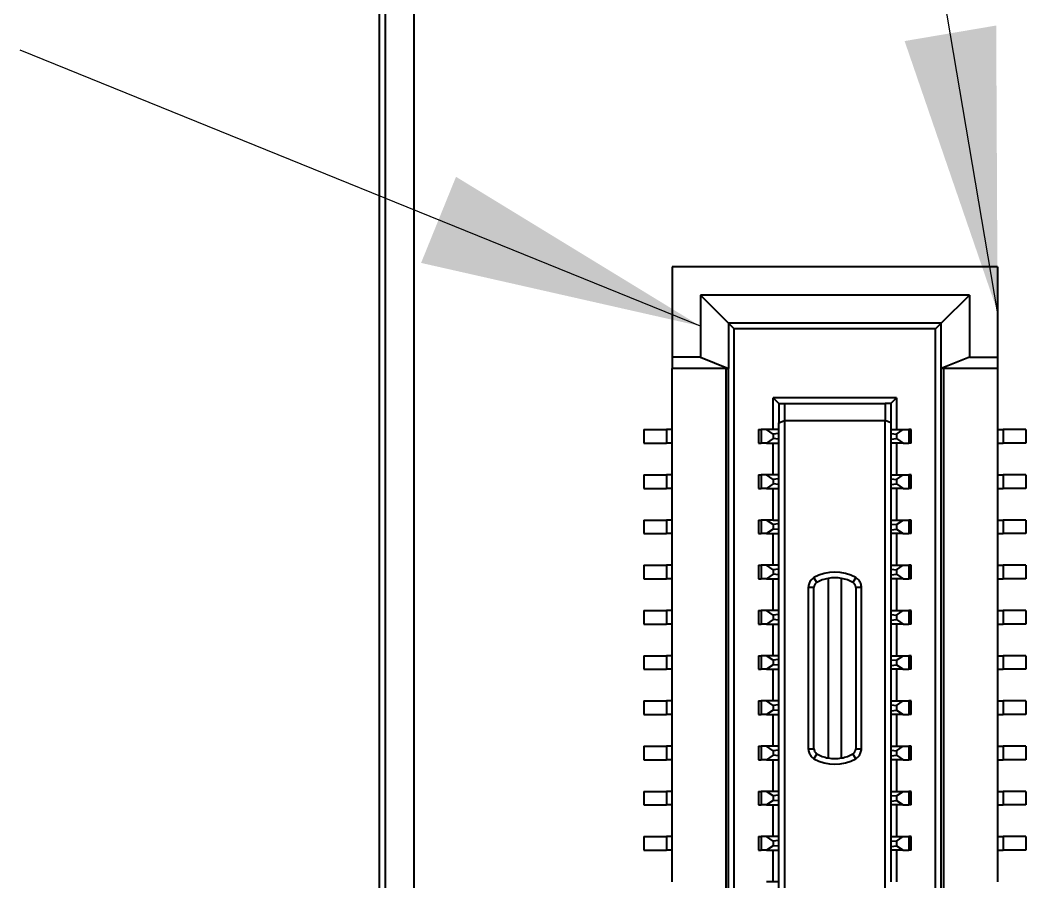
# Model space of a CAD drawing. Header units: millimetres. Extents: x 15 to 292, y 5 to 205.
# Drawn here: x 194.41 to 203.31, y 173.05 to 180.67 of the extents above; entities that cross this region are included whole.
import ezdxf

# ---------------------------------------------------------------- set-up
doc = ezdxf.new("R2010")
doc.units = ezdxf.units.MM
doc.layers.add('Annotations', color=7, linetype='Continuous')
doc.layers.add('Geometries', color=7, linetype='Continuous')
doc.dimstyles.new('ISO-25', dxfattribs={"dimtxt": 2.5, "dimasz": 2.5, "dimexe": 1.25, "dimexo": 0.625, "dimtad": 1, "dimtxsty": 'Standard', "dimcen": 2.5, "dimadec": 0, "dimazin": 0, "dimtfac": 1, "dimtmove": 0, "dimatfit": 3, "dimfxl": 1, "dimarcsym": 0})

msp = doc.modelspace()

# ---------------------------------------------------------------- linework, layer by layer
at = {"layer": 'Geometries', "linetype": 'Continuous', "lineweight": 40}
for p, q in [((197.5827, 190.6052), (197.5827, 152.6052)), ((197.6401, 157.6052), (197.6401, 190.6052)), ((197.8901, 190.3552), (197.8901, 157.8552)), ((200.1751, 178.4902), (200.1751, 177.6902)), ((203.0551, 178.4902), (200.1751, 178.4902)), ((203.0551, 178.4902), (203.0551, 177.6902)), ((200.4251, 178.2402), (200.4251, 177.6902)), ((202.8051, 178.2402), (200.4251, 178.2402)), ((200.4251, 178.2402), (200.6751, 177.9902)), ((202.8051, 178.2402), (202.5551, 177.9902)), ((202.8051, 178.2402), (202.8051, 177.6902)), ((200.6751, 177.9902), (200.7251, 177.9402)), ((202.5551, 177.9902), (200.6751, 177.9902)), ((200.6751, 177.9902), (200.6751, 177.5902)), ((202.5051, 177.9402), (202.5551, 177.9902)), ((202.5551, 177.5902), (202.5551, 177.9902)), ((200.7251, 166.4402), (200.7251, 177.9402)), ((202.5051, 177.9402), (200.7251, 177.9402)), ((202.5051, 166.4402), (202.5051, 177.9402)), ((200.1751, 177.6902), (200.1751, 177.5902)), ((200.4251, 177.6902), (200.1751, 177.6902)), ((200.4251, 177.6902), (200.6751, 177.5902)), ((202.8051, 177.6902), (202.5551, 177.5902)), ((202.8051, 177.6902), (203.0551, 177.6902)), ((203.0551, 177.6902), (203.0551, 177.5902)), ((200.1751, 177.0502), (200.1751, 177.5902)), ((200.6501, 177.5902), (200.1751, 177.5902)), ((200.6501, 177.5902), (200.6501, 166.7902)), ((200.6501, 177.5902), (200.6751, 177.5902)), ((200.6751, 166.7902), (200.6751, 177.5902)), ((202.5551, 166.7902), (202.5551, 177.5902)), ((202.5801, 177.5902), (202.5551, 177.5902)), ((202.5801, 166.7902), (202.5801, 177.5902)), ((203.0551, 177.5902), (202.5801, 177.5902)), ((203.0551, 177.5902), (203.0551, 177.0502)), ((202.1601, 177.3302), (201.0701, 177.3302)), ((201.0701, 177.0502), (201.0701, 177.3302)), ((201.1201, 177.2802), (201.0701, 177.3302)), ((201.1201, 177.2802), (201.1201, 177.1095)), ((201.1201, 177.2802), (201.1701, 177.2802)), ((201.1701, 177.2802), (201.1701, 177.1302)), ((201.1701, 177.2802), (202.0601, 177.2802)), ((202.0601, 177.2802), (202.0601, 177.1302)), ((202.1101, 177.2802), (202.0601, 177.2802)), ((202.1101, 177.2802), (202.1601, 177.3302)), ((202.1101, 177.2802), (202.1101, 177.1095)), ((202.1601, 177.3302), (202.1601, 177.0502)), ((201.1201, 177.1095), (201.1701, 177.1302)), ((201.1201, 177.0502), (201.1201, 177.1095)), ((201.1701, 177.1302), (201.1701, 167.2502)), ((201.1701, 177.1302), (202.0601, 177.1302)), ((202.0601, 167.2502), (202.0601, 177.1302)), ((202.1101, 177.1095), (202.0601, 177.1302)), ((202.1101, 177.1095), (202.1101, 177.0502)), ((199.9251, 177.0502), (199.9251, 176.9302)), ((199.9251, 177.0502), (200.1251, 177.0502)), ((200.1751, 177.0502), (200.1251, 177.0502)), ((200.1251, 177.0502), (200.1251, 176.9302)), ((200.1751, 176.9302), (200.1751, 177.0502)), ((200.9401, 177.0502), (200.962, 177.0502)), ((200.9401, 177.0502), (200.9401, 176.9302)), ((200.962, 177.0502), (200.962, 176.9302)), ((201.0114, 177.0502), (200.962, 177.0502)), ((201.0701, 177.0502), (201.0114, 177.0502)), ((201.0701, 177.0102), (201.0114, 177.0502)), ((201.1201, 177.0502), (201.0701, 177.0502)), ((201.1176, 177.0161), (201.0701, 177.0102)), ((201.0701, 177.0102), (201.0701, 176.9702)), ((201.1201, 176.9302), (201.1201, 177.0502)), ((202.1101, 177.0502), (202.1601, 177.0502)), ((202.1101, 177.0502), (202.1101, 176.9304)), ((202.1126, 177.0146), (202.1601, 177.0102)), ((202.1601, 177.0102), (202.2189, 177.0502)), ((202.1601, 177.0502), (202.2189, 177.0502)), ((202.1601, 177.0102), (202.1601, 176.9702)), ((202.2189, 177.0502), (202.2683, 177.0502)), ((202.2683, 177.0502), (202.2683, 176.9302)), ((202.2901, 177.0502), (202.2683, 177.0502)), ((202.2901, 176.9302), (202.2901, 177.0502)), ((203.0551, 177.0502), (203.1051, 177.0502)), ((203.0551, 177.0502), (203.0551, 176.9302)), ((203.1051, 177.0502), (203.1051, 176.9302)), ((203.3051, 177.0502), (203.1051, 177.0502)), ((203.3051, 177.0502), (203.3051, 176.9302)), ((199.9251, 176.9302), (200.1251, 176.9302)), ((200.1751, 176.9302), (200.1251, 176.9302)), ((200.1751, 176.6502), (200.1751, 176.9302)), ((200.9401, 176.9302), (200.962, 176.9302)), ((201.0114, 176.9302), (200.962, 176.9302)), ((201.0701, 176.9702), (201.0114, 176.9302)), ((201.0114, 176.9302), (201.0701, 176.9302)), ((201.1176, 176.9657), (201.0701, 176.9702)), ((201.0701, 176.6502), (201.0701, 176.9302)), ((201.0701, 176.9302), (201.1201, 176.9302)), ((201.1201, 176.6502), (201.1201, 176.9302)), ((202.1101, 176.9304), (202.1101, 176.9302)), ((202.1601, 176.9302), (202.1101, 176.9302)), ((202.1101, 176.9302), (202.1101, 176.6502)), ((202.1126, 176.9643), (202.1601, 176.9702)), ((202.1601, 176.9702), (202.2189, 176.9302)), ((202.1601, 176.9302), (202.1601, 176.6502)), ((202.2189, 176.9302), (202.1601, 176.9302)), ((202.2189, 176.9302), (202.2683, 176.9302)), ((202.2901, 176.9302), (202.2683, 176.9302)), ((203.0551, 176.9302), (203.0551, 176.6502)), ((203.0551, 176.9302), (203.1051, 176.9302)), ((203.3051, 176.9302), (203.1051, 176.9302)), ((199.9251, 176.6502), (200.1251, 176.6502)), ((199.9251, 176.6502), (199.9251, 176.5302)), ((200.1751, 176.6502), (200.1251, 176.6502)), ((200.1251, 176.6502), (200.1251, 176.5302)), ((200.1751, 176.5302), (200.1751, 176.6502)), ((200.9401, 176.6502), (200.962, 176.6502)), ((200.9401, 176.6502), (200.9401, 176.5302)), ((200.962, 176.6502), (200.962, 176.5302)), ((201.0114, 176.6502), (200.962, 176.6502)), ((201.0701, 176.6502), (201.0114, 176.6502)), ((201.0701, 176.6102), (201.0114, 176.6502)), ((201.1201, 176.6502), (201.0701, 176.6502)), ((201.1201, 176.5302), (201.1201, 176.6502)), ((202.1101, 176.6502), (202.1601, 176.6502)), ((202.1101, 176.6502), (202.1101, 176.5304)), ((202.1601, 176.6502), (202.2189, 176.6502)), ((202.1601, 176.6102), (202.2189, 176.6502)), ((202.2189, 176.6502), (202.2683, 176.6502)), ((202.2901, 176.6502), (202.2683, 176.6502)), ((202.2683, 176.6502), (202.2683, 176.5302)), ((202.2901, 176.5302), (202.2901, 176.6502)), ((203.0551, 176.6502), (203.1051, 176.6502)), ((203.0551, 176.6502), (203.0551, 176.5302)), ((203.3051, 176.6502), (203.1051, 176.6502)), ((203.1051, 176.6502), (203.1051, 176.5302)), ((203.3051, 176.6502), (203.3051, 176.5302)), ((201.0701, 176.5702), (201.0114, 176.5302)), ((201.1176, 176.6161), (201.0701, 176.6102)), ((201.0701, 176.6102), (201.0701, 176.5702)), ((201.1176, 176.5657), (201.0701, 176.5702)), ((202.1126, 176.6146), (202.1601, 176.6102)), ((202.1126, 176.5643), (202.1601, 176.5702)), ((202.1601, 176.6102), (202.1601, 176.5702)), ((202.1601, 176.5702), (202.2189, 176.5302)), ((199.9251, 176.5302), (200.1251, 176.5302)), ((200.1751, 176.5302), (200.1251, 176.5302)), ((200.1751, 176.2502), (200.1751, 176.5302)), ((200.9401, 176.5302), (200.962, 176.5302)), ((201.0114, 176.5302), (200.962, 176.5302)), ((201.0114, 176.5302), (201.0701, 176.5302)), ((201.0701, 176.2502), (201.0701, 176.5302)), ((201.0701, 176.5302), (201.1201, 176.5302)), ((201.1201, 176.2502), (201.1201, 176.5302)), ((202.1101, 176.5304), (202.1101, 176.5302)), ((202.1601, 176.5302), (202.1101, 176.5302)), ((202.1101, 176.5302), (202.1101, 176.2502)), ((202.1601, 176.5302), (202.1601, 176.2502)), ((202.2189, 176.5302), (202.1601, 176.5302)), ((202.2189, 176.5302), (202.2683, 176.5302)), ((202.2901, 176.5302), (202.2683, 176.5302)), ((203.0551, 176.5302), (203.1051, 176.5302)), ((203.0551, 176.5302), (203.0551, 176.2502)), ((203.3051, 176.5302), (203.1051, 176.5302)), ((199.9251, 176.2502), (200.1251, 176.2502)), ((199.9251, 176.2502), (199.9251, 176.1302)), ((200.1751, 176.2502), (200.1251, 176.2502)), ((200.1251, 176.2502), (200.1251, 176.1302)), ((200.1751, 176.1302), (200.1751, 176.2502)), ((200.9401, 176.2502), (200.962, 176.2502)), ((200.9401, 176.2502), (200.9401, 176.1302)), ((201.0114, 176.2502), (200.962, 176.2502)), ((200.962, 176.2502), (200.962, 176.1302)), ((201.0187, 176.2502), (201.0114, 176.2502)), ((201.0701, 176.2102), (201.0114, 176.2502)), ((201.0189, 176.2502), (201.0187, 176.2502)), ((201.0701, 176.2502), (201.0189, 176.2502)), ((201.0701, 176.2502), (201.1051, 176.2502)), ((201.1176, 176.2161), (201.0701, 176.2102)), ((201.0701, 176.2102), (201.0701, 176.1702)), ((201.1051, 176.2502), (201.1182, 176.2502)), ((201.1201, 176.2502), (201.1182, 176.2502)), ((201.1201, 176.1302), (201.1201, 176.2502)), ((202.1101, 176.2502), (202.1601, 176.2502)), ((202.1101, 176.2502), (202.1101, 176.2489)), ((202.1101, 176.2489), (202.1101, 176.1302)), ((202.1126, 176.2146), (202.1601, 176.2102)), ((202.1601, 176.2502), (202.2189, 176.2502)), ((202.1601, 176.2102), (202.2189, 176.2502)), ((202.1601, 176.2102), (202.1601, 176.1702)), ((202.2189, 176.2502), (202.2683, 176.2502)), ((202.2901, 176.2502), (202.2683, 176.2502)), ((202.2683, 176.2502), (202.2683, 176.1302)), ((202.2901, 176.1302), (202.2901, 176.2502)), ((203.0551, 176.2502), (203.1051, 176.2502)), ((203.0551, 176.2502), (203.0551, 176.1302)), ((203.1051, 176.2502), (203.1051, 176.1302)), ((203.3051, 176.2502), (203.1051, 176.2502)), ((203.3051, 176.2502), (203.3051, 176.1302)), ((199.9251, 176.1302), (200.1251, 176.1302)), ((200.1751, 176.1302), (200.1251, 176.1302)), ((200.1751, 175.8502), (200.1751, 176.1302)), ((200.9401, 176.1302), (200.962, 176.1302)), ((201.0114, 176.1302), (200.962, 176.1302)), ((201.0701, 176.1702), (201.0114, 176.1302)), ((201.0114, 176.1302), (201.0701, 176.1302)), ((201.1176, 176.1657), (201.0701, 176.1702)), ((201.0701, 175.8502), (201.0701, 176.1302)), ((201.0701, 176.1302), (201.1201, 176.1302)), ((201.1201, 175.8502), (201.1201, 176.1302)), ((202.1601, 176.1302), (202.1101, 176.1302)), ((202.1101, 176.1302), (202.1101, 175.8502)), ((202.1126, 176.1643), (202.1601, 176.1702)), ((202.1601, 176.1702), (202.2189, 176.1302)), ((202.1601, 176.1302), (202.1601, 175.8502)), ((202.2189, 176.1302), (202.1601, 176.1302)), ((202.2189, 176.1302), (202.2683, 176.1302)), ((202.2901, 176.1302), (202.2683, 176.1302)), ((203.0551, 176.1302), (203.0551, 175.8502)), ((203.0551, 176.1302), (203.1051, 176.1302)), ((203.3051, 176.1302), (203.1051, 176.1302)), ((199.9251, 175.8502), (199.9251, 175.7302)), ((199.9251, 175.8502), (200.1251, 175.8502)), ((200.1751, 175.8502), (200.1251, 175.8502)), ((200.1251, 175.8502), (200.1251, 175.7302)), ((200.1751, 175.7302), (200.1751, 175.8502)), ((200.9401, 175.8502), (200.9401, 175.7302)), ((200.9401, 175.8502), (200.962, 175.8502)), ((201.0114, 175.8502), (200.962, 175.8502)), ((200.962, 175.8502), (200.962, 175.7302)), ((201.0701, 175.8502), (201.0114, 175.8502)), ((201.0701, 175.8102), (201.0114, 175.8502)), ((201.1201, 175.8502), (201.0701, 175.8502)), ((201.1201, 175.7302), (201.1201, 175.8502)), ((202.1101, 175.8502), (202.1601, 175.8502)), ((202.1101, 175.8502), (202.1101, 175.7304)), ((202.1601, 175.8102), (202.2189, 175.8502)), ((202.1601, 175.8502), (202.2189, 175.8502)), ((202.2189, 175.8502), (202.2683, 175.8502)), ((202.2901, 175.8502), (202.2683, 175.8502)), ((202.2683, 175.8502), (202.2683, 175.7302)), ((202.2901, 175.7302), (202.2901, 175.8502)), ((203.0551, 175.8502), (203.1051, 175.8502)), ((203.0551, 175.8502), (203.0551, 175.7302)), ((203.3051, 175.8502), (203.1051, 175.8502)), ((203.1051, 175.8502), (203.1051, 175.7302)), ((203.3051, 175.8502), (203.3051, 175.7302)), ((201.0701, 175.7702), (201.0114, 175.7302)), ((201.1176, 175.8161), (201.0701, 175.8102)), ((201.0701, 175.8102), (201.0701, 175.7702)), ((201.1176, 175.7657), (201.0701, 175.7702)), ((202.1126, 175.8146), (202.1601, 175.8102)), ((202.1126, 175.7643), (202.1601, 175.7702)), ((202.1601, 175.8102), (202.1601, 175.7702)), ((202.1601, 175.7702), (202.2189, 175.7302)), ((199.9251, 175.7302), (200.1251, 175.7302)), ((200.1751, 175.7302), (200.1251, 175.7302)), ((200.1751, 175.4502), (200.1751, 175.7302)), ((200.9401, 175.7302), (200.962, 175.7302)), ((201.0114, 175.7302), (200.962, 175.7302)), ((201.0114, 175.7302), (201.0701, 175.7302)), ((201.0701, 175.4502), (201.0701, 175.7302)), ((201.0701, 175.7302), (201.1201, 175.7302)), ((201.1201, 175.4502), (201.1201, 175.7302)), ((201.4551, 175.6973), (201.4301, 175.7406)), ((201.5551, 175.7345), (201.5551, 174.1459)), ((201.6751, 174.1459), (201.6751, 175.7345)), ((201.8001, 175.7406), (201.7751, 175.6973)), ((202.1101, 175.7304), (202.1101, 175.7302)), ((202.1601, 175.7302), (202.1101, 175.7302)), ((202.1101, 175.7302), (202.1101, 175.4502)), ((202.1601, 175.7302), (202.1601, 175.4502)), ((202.2189, 175.7302), (202.1601, 175.7302)), ((202.2189, 175.7302), (202.2683, 175.7302)), ((202.2901, 175.7302), (202.2683, 175.7302)), ((203.0551, 175.7302), (203.1051, 175.7302)), ((203.0551, 175.7302), (203.0551, 175.4502)), ((203.3051, 175.7302), (203.1051, 175.7302)), ((201.4301, 175.654), (201.3801, 175.654)), ((201.3801, 175.654), (201.3801, 174.2264)), ((201.4301, 174.2264), (201.4301, 175.654)), ((201.8501, 175.654), (201.8001, 175.654)), ((201.8001, 175.654), (201.8001, 174.2264)), ((201.8501, 174.2264), (201.8501, 175.654)), ((199.9251, 175.4502), (200.1251, 175.4502)), ((199.9251, 175.4502), (199.9251, 175.3302)), ((200.1751, 175.4502), (200.1251, 175.4502)), ((200.1251, 175.4502), (200.1251, 175.3302)), ((200.1751, 175.3302), (200.1751, 175.4502)), ((200.9401, 175.4502), (200.962, 175.4502)), ((200.9401, 175.4502), (200.9401, 175.3302)), ((201.0114, 175.4502), (200.962, 175.4502)), ((200.962, 175.4502), (200.962, 175.3302)), ((201.0701, 175.4502), (201.0114, 175.4502)), ((201.0701, 175.4102), (201.0114, 175.4502)), ((201.1201, 175.4502), (201.0701, 175.4502)), ((201.1176, 175.4161), (201.0701, 175.4102)), ((201.0701, 175.4102), (201.0701, 175.3702)), ((201.1201, 175.3302), (201.1201, 175.4502)), ((202.1101, 175.4502), (202.1601, 175.4502)), ((202.1101, 175.4502), (202.1101, 175.3304)), ((202.1126, 175.4146), (202.1601, 175.4102)), ((202.1601, 175.4502), (202.2189, 175.4502)), ((202.1601, 175.4102), (202.2189, 175.4502)), ((202.1601, 175.4102), (202.1601, 175.3702)), ((202.2189, 175.4502), (202.2683, 175.4502)), ((202.2901, 175.4502), (202.2683, 175.4502)), ((202.2683, 175.4502), (202.2683, 175.3302)), ((202.2901, 175.3302), (202.2901, 175.4502)), ((203.0551, 175.4502), (203.0551, 175.3302)), ((203.0551, 175.4502), (203.1051, 175.4502)), ((203.1051, 175.4502), (203.1051, 175.3302)), ((203.3051, 175.4502), (203.1051, 175.4502)), ((203.3051, 175.4502), (203.3051, 175.3302)), ((199.9251, 175.3302), (200.1251, 175.3302)), ((200.1751, 175.3302), (200.1251, 175.3302)), ((200.1751, 175.0502), (200.1751, 175.3302)), ((200.9401, 175.3302), (200.962, 175.3302)), ((201.0114, 175.3302), (200.962, 175.3302)), ((201.0701, 175.3702), (201.0114, 175.3302)), ((201.0114, 175.3302), (201.0701, 175.3302)), ((201.1176, 175.3657), (201.0701, 175.3702)), ((201.0701, 175.0502), (201.0701, 175.3302)), ((201.0701, 175.3302), (201.1201, 175.3302)), ((201.1201, 175.0502), (201.1201, 175.3302)), ((202.1101, 175.3304), (202.1101, 175.3302)), ((202.1601, 175.3302), (202.1101, 175.3302)), ((202.1101, 175.3302), (202.1101, 175.0502)), ((202.1126, 175.3643), (202.1601, 175.3702)), ((202.1601, 175.3702), (202.2189, 175.3302)), ((202.1601, 175.3302), (202.1601, 175.0502)), ((202.2189, 175.3302), (202.1601, 175.3302)), ((202.2189, 175.3302), (202.2683, 175.3302)), ((202.2901, 175.3302), (202.2683, 175.3302)), ((203.0551, 175.3302), (203.0551, 175.0502)), ((203.0551, 175.3302), (203.1051, 175.3302)), ((203.3051, 175.3302), (203.1051, 175.3302)), ((199.9251, 175.0502), (200.1251, 175.0502)), ((199.9251, 175.0502), (199.9251, 174.9302)), ((200.1751, 175.0502), (200.1251, 175.0502)), ((200.1251, 175.0502), (200.1251, 174.9302)), ((200.1751, 174.9302), (200.1751, 175.0502)), ((200.9401, 175.0502), (200.962, 175.0502)), ((200.9401, 175.0502), (200.9401, 174.9302)), ((201.0114, 175.0502), (200.962, 175.0502)), ((200.962, 175.0502), (200.962, 174.9302)), ((201.0701, 175.0502), (201.0114, 175.0502)), ((201.0701, 175.0102), (201.0114, 175.0502)), ((201.1201, 175.0502), (201.0701, 175.0502)), ((201.1201, 174.9302), (201.1201, 175.0502)), ((202.1101, 175.0502), (202.1101, 175.0497)), ((202.1101, 175.0502), (202.1601, 175.0502)), ((202.1101, 175.0497), (202.1101, 174.9302)), ((202.1601, 175.0502), (202.2189, 175.0502)), ((202.1601, 175.0102), (202.2189, 175.0502)), ((202.2189, 175.0502), (202.2683, 175.0502)), ((202.2683, 175.0502), (202.2683, 174.9302)), ((202.2901, 175.0502), (202.2683, 175.0502)), ((202.2901, 174.9302), (202.2901, 175.0502)), ((203.0551, 175.0502), (203.1051, 175.0502)), ((203.0551, 175.0502), (203.0551, 174.9302)), ((203.1051, 175.0502), (203.1051, 174.9302)), ((203.3051, 175.0502), (203.1051, 175.0502)), ((203.3051, 175.0502), (203.3051, 174.9302)), ((201.0701, 174.9702), (201.0114, 174.9302)), ((201.1176, 175.0161), (201.0701, 175.0102)), ((201.0701, 175.0102), (201.0701, 174.9702)), ((201.1176, 174.9657), (201.0701, 174.9702)), ((202.1126, 175.0146), (202.1601, 175.0102)), ((202.1126, 174.9643), (202.1601, 174.9702)), ((202.1601, 175.0102), (202.1601, 174.9702)), ((202.1601, 174.9702), (202.2189, 174.9302)), ((199.9251, 174.9302), (200.1251, 174.9302)), ((200.1751, 174.9302), (200.1251, 174.9302)), ((200.1751, 174.6502), (200.1751, 174.9302)), ((200.9401, 174.9302), (200.962, 174.9302)), ((201.0114, 174.9302), (200.962, 174.9302)), ((201.0114, 174.9302), (201.0701, 174.9302)), ((201.0701, 174.6502), (201.0701, 174.9302)), ((201.0701, 174.9302), (201.1201, 174.9302)), ((201.1201, 174.6502), (201.1201, 174.9302)), ((202.1601, 174.9302), (202.1101, 174.9302)), ((202.1101, 174.9302), (202.1101, 174.6502)), ((202.1601, 174.9302), (202.1601, 174.6502)), ((202.2189, 174.9302), (202.1601, 174.9302)), ((202.2189, 174.9302), (202.2683, 174.9302)), ((202.2901, 174.9302), (202.2683, 174.9302)), ((203.0551, 174.9302), (203.1051, 174.9302)), ((203.0551, 174.9302), (203.0551, 174.6502)), ((203.3051, 174.9302), (203.1051, 174.9302)), ((199.9251, 174.6502), (200.1251, 174.6502)), ((199.9251, 174.6502), (199.9251, 174.5302)), ((200.1751, 174.6502), (200.1251, 174.6502)), ((200.1251, 174.6502), (200.1251, 174.5302)), ((200.1751, 174.5302), (200.1751, 174.6502)), ((200.9401, 174.6502), (200.9401, 174.5302)), ((200.9401, 174.6502), (200.962, 174.6502)), ((200.962, 174.6502), (200.962, 174.5302)), ((201.0114, 174.6502), (200.962, 174.6502)), ((201.0701, 174.6102), (201.0114, 174.6502)), ((201.0701, 174.6502), (201.0114, 174.6502)), ((201.1201, 174.6502), (201.0701, 174.6502)), ((201.1176, 174.6161), (201.0701, 174.6102)), ((201.0701, 174.6102), (201.0701, 174.5702)), ((201.1201, 174.5302), (201.1201, 174.6502)), ((202.1101, 174.6502), (202.1601, 174.6502)), ((202.1101, 174.6502), (202.1101, 174.6489)), ((202.1101, 174.6489), (202.1101, 174.5302)), ((202.1126, 174.6146), (202.1601, 174.6102)), ((202.1601, 174.6502), (202.2189, 174.6502)), ((202.1601, 174.6102), (202.2189, 174.6502)), ((202.1601, 174.6102), (202.1601, 174.5702)), ((202.2189, 174.6502), (202.2683, 174.6502)), ((202.2901, 174.6502), (202.2683, 174.6502)), ((202.2683, 174.6502), (202.2683, 174.5302)), ((202.2901, 174.5302), (202.2901, 174.6502)), ((203.0551, 174.6502), (203.0551, 174.5302)), ((203.0551, 174.6502), (203.1051, 174.6502)), ((203.3051, 174.6502), (203.1051, 174.6502)), ((203.1051, 174.6502), (203.1051, 174.5302)), ((203.3051, 174.6502), (203.3051, 174.5302)), ((199.9251, 174.5302), (200.1251, 174.5302)), ((200.1751, 174.5302), (200.1251, 174.5302)), ((200.1751, 174.2502), (200.1751, 174.5302)), ((200.9401, 174.5302), (200.962, 174.5302)), ((201.0114, 174.5302), (200.962, 174.5302)), ((201.0701, 174.5702), (201.0114, 174.5302)), ((201.0114, 174.5302), (201.0701, 174.5302)), ((201.1176, 174.5657), (201.0701, 174.5702)), ((201.0701, 174.2502), (201.0701, 174.5302)), ((201.0701, 174.5302), (201.1201, 174.5302)), ((201.1201, 174.2502), (201.1201, 174.5302)), ((202.1601, 174.5302), (202.1101, 174.5302)), ((202.1101, 174.5302), (202.1101, 174.2502)), ((202.1126, 174.5643), (202.1601, 174.5702)), ((202.1601, 174.5702), (202.2189, 174.5302)), ((202.1601, 174.5302), (202.1601, 174.2502)), ((202.2189, 174.5302), (202.1601, 174.5302)), ((202.2189, 174.5302), (202.2683, 174.5302)), ((202.2901, 174.5302), (202.2683, 174.5302)), ((203.0551, 174.5302), (203.1051, 174.5302)), ((203.0551, 174.5302), (203.0551, 174.2502)), ((203.3051, 174.5302), (203.1051, 174.5302)), ((199.9251, 174.2502), (199.9251, 174.1302)), ((199.9251, 174.2502), (200.1251, 174.2502)), ((200.1751, 174.2502), (200.1251, 174.2502)), ((200.1251, 174.2502), (200.1251, 174.1302)), ((200.1751, 174.1302), (200.1751, 174.2502)), ((200.9401, 174.2502), (200.962, 174.2502)), ((200.9401, 174.2502), (200.9401, 174.1302)), ((200.962, 174.2502), (200.962, 174.1302)), ((201.0114, 174.2502), (200.962, 174.2502)), ((201.0701, 174.2102), (201.0114, 174.2502)), ((201.0701, 174.2502), (201.0114, 174.2502)), ((201.1201, 174.2502), (201.0701, 174.2502)), ((201.1201, 174.1302), (201.1201, 174.2502)), ((202.1101, 174.2502), (202.1601, 174.2502)), ((202.1101, 174.2502), (202.1101, 174.1304)), ((202.1601, 174.2502), (202.2189, 174.2502)), ((202.1601, 174.2102), (202.2189, 174.2502)), ((202.2189, 174.2502), (202.2683, 174.2502)), ((202.2901, 174.2502), (202.2683, 174.2502)), ((202.2683, 174.2502), (202.2683, 174.1302)), ((202.2901, 174.1302), (202.2901, 174.2502)), ((203.0551, 174.2502), (203.0551, 174.1302)), ((203.0551, 174.2502), (203.1051, 174.2502)), ((203.3051, 174.2502), (203.1051, 174.2502)), ((203.1051, 174.2502), (203.1051, 174.1302)), ((203.3051, 174.2502), (203.3051, 174.1302)), ((201.0701, 174.1702), (201.0114, 174.1302)), ((201.1176, 174.2161), (201.0701, 174.2102)), ((201.0701, 174.2102), (201.0701, 174.1702)), ((201.1176, 174.1657), (201.0701, 174.1702)), ((201.3801, 174.2264), (201.4301, 174.2264)), ((201.4551, 174.1831), (201.4301, 174.1398)), ((201.8001, 174.1398), (201.7751, 174.1831)), ((201.8001, 174.2264), (201.8501, 174.2264)), ((202.1126, 174.2146), (202.1601, 174.2102)), ((202.1126, 174.1643), (202.1601, 174.1702)), ((202.1601, 174.2102), (202.1601, 174.1702)), ((202.1601, 174.1702), (202.2189, 174.1302)), ((199.9251, 174.1302), (200.1251, 174.1302)), ((200.1751, 174.1302), (200.1251, 174.1302)), ((200.1751, 173.8502), (200.1751, 174.1302)), ((200.9401, 174.1302), (200.962, 174.1302)), ((201.0114, 174.1302), (200.962, 174.1302)), ((201.0114, 174.1302), (201.0701, 174.1302)), ((201.0701, 173.8502), (201.0701, 174.1302)), ((201.0701, 174.1302), (201.1201, 174.1302)), ((201.1201, 173.8502), (201.1201, 174.1302)), ((202.1101, 174.1304), (202.1101, 174.1302)), ((202.1601, 174.1302), (202.1101, 174.1302)), ((202.1101, 174.1302), (202.1101, 173.8502)), ((202.1601, 174.1302), (202.1601, 173.8502)), ((202.2189, 174.1302), (202.1601, 174.1302)), ((202.2189, 174.1302), (202.2683, 174.1302)), ((202.2901, 174.1302), (202.2683, 174.1302)), ((203.0551, 174.1302), (203.1051, 174.1302)), ((203.0551, 174.1302), (203.0551, 173.8502)), ((203.3051, 174.1302), (203.1051, 174.1302)), ((199.9251, 173.8502), (200.1251, 173.8502)), ((199.9251, 173.8502), (199.9251, 173.7302)), ((200.1751, 173.8502), (200.1251, 173.8502)), ((200.1251, 173.8502), (200.1251, 173.7302)), ((200.1751, 173.7302), (200.1751, 173.8502)), ((200.9401, 173.8502), (200.9401, 173.7302)), ((200.9401, 173.8502), (200.962, 173.8502)), ((200.962, 173.8502), (200.962, 173.7302)), ((201.0114, 173.8502), (200.962, 173.8502)), ((201.0701, 173.8502), (201.0114, 173.8502)), ((201.0701, 173.8102), (201.0114, 173.8502)), ((201.1201, 173.8502), (201.0701, 173.8502)), ((201.1176, 173.8161), (201.0701, 173.8102)), ((201.0701, 173.8102), (201.0701, 173.7702)), ((201.1201, 173.7302), (201.1201, 173.8502)), ((202.1101, 173.8502), (202.1101, 173.8497)), ((202.1101, 173.8502), (202.1601, 173.8502)), ((202.1101, 173.8497), (202.1101, 173.7302)), ((202.1126, 173.8146), (202.1601, 173.8102)), ((202.1601, 173.8502), (202.2189, 173.8502)), ((202.1601, 173.8102), (202.2189, 173.8502)), ((202.1601, 173.8102), (202.1601, 173.7702)), ((202.2189, 173.8502), (202.2683, 173.8502)), ((202.2901, 173.8502), (202.2683, 173.8502)), ((202.2683, 173.8502), (202.2683, 173.7302)), ((202.2901, 173.7302), (202.2901, 173.8502)), ((203.0551, 173.8502), (203.0551, 173.7302)), ((203.0551, 173.8502), (203.1051, 173.8502)), ((203.3051, 173.8502), (203.1051, 173.8502)), ((203.1051, 173.8502), (203.1051, 173.7302)), ((203.3051, 173.8502), (203.3051, 173.7302)), ((199.9251, 173.7302), (200.1251, 173.7302)), ((200.1751, 173.7302), (200.1251, 173.7302)), ((200.1751, 173.4502), (200.1751, 173.7302)), ((200.9401, 173.7302), (200.962, 173.7302)), ((201.0114, 173.7302), (200.962, 173.7302)), ((201.0701, 173.7702), (201.0114, 173.7302)), ((201.0114, 173.7302), (201.0701, 173.7302)), ((201.1176, 173.7657), (201.0701, 173.7702)), ((201.0701, 173.4502), (201.0701, 173.7302)), ((201.0701, 173.7302), (201.1201, 173.7302)), ((201.1201, 173.4502), (201.1201, 173.7302)), ((202.1601, 173.7302), (202.1101, 173.7302)), ((202.1101, 173.7302), (202.1101, 173.4502)), ((202.1126, 173.7643), (202.1601, 173.7702)), ((202.1601, 173.7702), (202.2189, 173.7302)), ((202.1601, 173.7302), (202.1601, 173.4502)), ((202.2189, 173.7302), (202.1601, 173.7302)), ((202.2189, 173.7302), (202.2683, 173.7302)), ((202.2901, 173.7302), (202.2683, 173.7302)), ((203.0551, 173.7302), (203.1051, 173.7302)), ((203.0551, 173.7302), (203.0551, 173.4502)), ((203.3051, 173.7302), (203.1051, 173.7302)), ((199.9251, 173.4502), (200.1251, 173.4502)), ((199.9251, 173.4502), (199.9251, 173.3302)), ((200.1251, 173.4502), (200.1251, 173.3302)), ((200.1751, 173.4502), (200.1251, 173.4502)), ((200.1751, 173.3302), (200.1751, 173.4502)), ((200.9401, 173.4502), (200.962, 173.4502)), ((200.9401, 173.4502), (200.9401, 173.3302)), ((200.962, 173.4502), (200.962, 173.3302)), ((201.0114, 173.4502), (200.962, 173.4502)), ((201.0701, 173.4102), (201.0114, 173.4502)), ((201.0701, 173.4502), (201.0114, 173.4502)), ((201.1202, 173.4502), (201.0701, 173.4502)), ((201.1201, 173.3302), (201.1201, 173.4502)), ((202.1101, 173.4502), (202.1601, 173.4502)), ((202.1101, 173.4502), (202.1101, 173.3304)), ((202.1601, 173.4502), (202.2189, 173.4502)), ((202.1601, 173.4102), (202.2189, 173.4502)), ((202.2189, 173.4502), (202.2683, 173.4502)), ((202.2683, 173.4502), (202.2683, 173.3302)), ((202.2901, 173.4502), (202.2683, 173.4502)), ((202.2901, 173.3302), (202.2901, 173.4502)), ((203.0551, 173.4502), (203.0551, 173.3302)), ((203.0551, 173.4502), (203.1051, 173.4502)), ((203.3051, 173.4502), (203.1051, 173.4502)), ((203.1051, 173.4502), (203.1051, 173.3302)), ((203.3051, 173.4502), (203.3051, 173.3302)), ((201.0701, 173.3702), (201.0114, 173.3302)), ((201.1176, 173.4161), (201.0701, 173.4102)), ((201.0701, 173.4102), (201.0701, 173.3702)), ((201.1176, 173.3657), (201.0701, 173.3702)), ((202.1126, 173.4146), (202.1601, 173.4102)), ((202.1126, 173.3643), (202.1601, 173.3702)), ((202.1601, 173.4102), (202.1601, 173.3702)), ((202.1601, 173.3702), (202.2189, 173.3302)), ((199.9251, 173.3302), (200.1251, 173.3302)), ((200.1751, 173.3302), (200.1251, 173.3302)), ((200.1751, 173.0502), (200.1751, 173.3302)), ((200.9401, 173.3302), (200.962, 173.3302)), ((201.0114, 173.3302), (200.962, 173.3302)), ((201.0114, 173.3302), (201.0701, 173.3302)), ((201.0701, 173.0502), (201.0701, 173.3302)), ((201.0701, 173.3302), (201.1202, 173.3302)), ((201.1201, 173.0502), (201.1201, 173.3302)), ((202.1101, 173.3304), (202.1101, 173.3302)), ((202.1601, 173.3302), (202.1101, 173.3302)), ((202.1101, 173.3302), (202.1101, 173.0502)), ((202.1601, 173.3302), (202.1601, 173.0502)), ((202.2189, 173.3302), (202.1601, 173.3302)), ((202.2189, 173.3302), (202.2683, 173.3302)), ((202.2901, 173.3302), (202.2683, 173.3302)), ((203.0551, 173.3302), (203.1051, 173.3302)), ((203.0551, 173.3302), (203.0551, 173.0502)), ((203.3051, 173.3302), (203.1051, 173.3302)), ((201.0701, 173.0502), (201.0114, 173.0502)), ((201.1202, 173.0502), (201.0701, 173.0502)), ((201.1201, 172.9302), (201.1201, 173.0502))]:
    msp.add_line(p, q, dxfattribs=at)
at = {"layer": 'Geometries', "linetype": 'Continuous', "lineweight": 40, "flags": 128}
for points in [[(201.4301, 175.7406), (201.4228, 175.7359), (201.416, 175.7306), (201.4094, 175.7245), (201.4034, 175.7179), (201.3985, 175.7114), (201.3942, 175.7045), (201.3903, 175.6971), (201.387, 175.6894), (201.3842, 175.6809), (201.3822, 175.6723), (201.3808, 175.6632), (201.3802, 175.654)], [(201.4552, 175.6973), (201.4499, 175.6936), (201.4451, 175.6894), (201.4412, 175.685), (201.4378, 175.6803), (201.435, 175.6752), (201.4328, 175.6698), (201.4312, 175.6642), (201.4304, 175.6585), (201.4301, 175.654)], [(201.8001, 175.654), (201.8, 175.6581), (201.7994, 175.6622), (201.7986, 175.6663), (201.7973, 175.6703), (201.7958, 175.6742), (201.7939, 175.6778), (201.7917, 175.6814), (201.7893, 175.6848), (201.7862, 175.6883), (201.7829, 175.6916), (201.7791, 175.6946), (201.7752, 175.6973)], [(201.8501, 175.654), (201.8497, 175.6628), (201.8486, 175.6714), (201.8465, 175.6802), (201.8437, 175.6888), (201.8405, 175.6963), (201.8367, 175.7035), (201.8322, 175.7106), (201.8271, 175.7172), (201.8212, 175.7238), (201.8148, 175.7299), (201.8077, 175.7355), (201.8001, 175.7406)], [(201.3801, 174.2264), (201.3806, 174.2176), (201.3817, 174.2089), (201.3838, 174.2001), (201.3866, 174.1915), (201.3898, 174.184), (201.3936, 174.1768), (201.3981, 174.1698), (201.4032, 174.1631), (201.4091, 174.1566), (201.4155, 174.1505), (201.4226, 174.1448), (201.4302, 174.1398)], [(201.4301, 174.2264), (201.4306, 174.2201), (201.4318, 174.214), (201.4337, 174.2081), (201.4363, 174.2027), (201.4394, 174.1977), (201.443, 174.1932), (201.4468, 174.1893), (201.4509, 174.186), (201.4551, 174.1831)], [(201.7751, 174.1831), (201.7804, 174.1867), (201.7852, 174.191), (201.7891, 174.1953), (201.7925, 174.2001), (201.7953, 174.2052), (201.7975, 174.2105), (201.799, 174.2161), (201.7999, 174.2219), (201.8001, 174.2264)], [(201.8001, 174.1398), (201.8074, 174.1444), (201.8143, 174.1497), (201.8209, 174.1558), (201.8268, 174.1625), (201.8317, 174.169), (201.8361, 174.1759), (201.84, 174.1833), (201.8433, 174.191), (201.846, 174.1994), (201.8481, 174.2081), (201.8495, 174.2172), (201.8501, 174.2264)]]:
    msp.add_lwpolyline(points, dxfattribs=at)
at = {"layer": 'Geometries', "linetype": 'Continuous', "lineweight": 40}
for centre, radius, start, end in [((201.6151, 175.4202), 0.37, 60, 120), ((201.6151, 175.4202), 0.32, 100.80692, 120), ((201.6151, 175.4202), 0.32, 79.19308, 100.80692), ((201.6151, 175.4202), 0.32, 60, 79.19308), ((201.6151, 174.4602), 0.32, 240, 259.19308), ((201.6151, 174.4602), 0.32, 280.80692, 300), ((201.6151, 174.4602), 0.37, 240, 300), ((201.6151, 174.4602), 0.32, 259.19308, 280.80692)]:
    msp.add_arc(centre, radius, start, end, dxfattribs=at)

# ---------------------------------------------------------------- leaders
at = {"layer": 'Annotations', "linetype": 'Continuous', "lineweight": 15}
for points in [[(203.0551, 178.0902), (200.7526, 191.6735)], [(200.4251, 177.9652), (194.4062, 180.4071)]]:
    msp.add_leader(points, dimstyle='ISO-25', dxfattribs=at)

doc.saveas('drawing.dxf')
